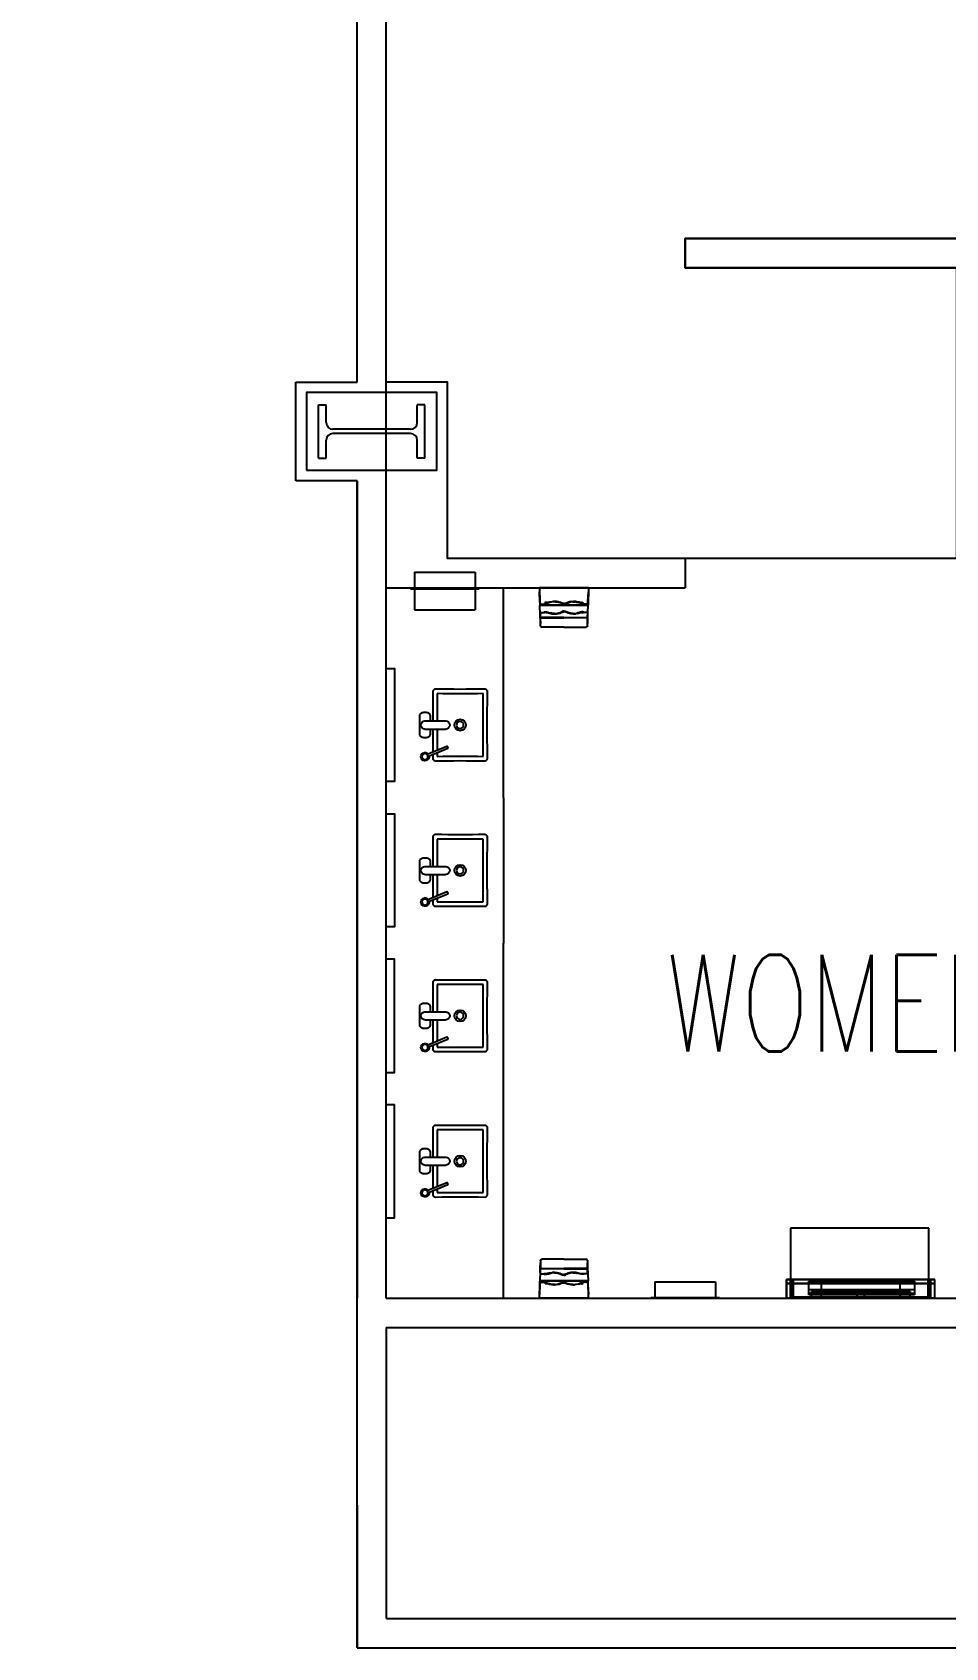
# Model space of a CAD drawing. Extents: x -13345 to 10098, y -1643 to 9113.
# Drawn here: x -9786 to -9559.8, y 3137.7 to 3537.6 of the extents above; entities that cross this region are included whole.
import ezdxf
from ezdxf.enums import TextEntityAlignment as Align

# ---------------------------------------------------------------- set-up
doc = ezdxf.new("R2010")
doc.units = 0
doc.header["$LTSCALE"] = 192
doc.header["$MEASUREMENT"] = 0
doc.layers.get('0').update_dxf_attribs({"linetype": 'CONTINUOUS'})
doc.layers.get('DEFPOINTS').update_dxf_attribs({"linetype": 'CONTINUOUS'})
for name, color, linetype in [('ARCH-FEATURES', 2, 'CONTINUOUS'), ('ARCH-WALLS-EXTERIOR', 5, 'CONTINUOUS'), ('ARCH-WALLS-INTERIOR', 1, 'CONTINUOUS'), ('DIMENSIONS-TENANT', 7, 'CONTINUOUS'), ('STRUCTURAL-COLUMNS', 3, 'CONTINUOUS'), ('TEXT-GENERAL', 2, 'CONTINUOUS'), ('UTILITIES-PLUMB', 2, 'CONTINUOUS')]:
    doc.layers.add(name, color=color, linetype=linetype)
doc.layers.add('COMMON AREA FILL', color=7, linetype='CONTINUOUS', true_color=0xdedede)
doc.styles.add('ATTR', font='romans.shx', dxfattribs={"width": 0.8, "height": 0.10401})
doc.styles.add('SIMPLEX', font='SIMPLEX.shx', dxfattribs={"width": 0.75})
doc.styles.get("Standard").update_dxf_attribs({"font": 'txt.shx', "width": 0.75})
doc.dimstyles.new('LP-SP-MP (without ticks)', dxfattribs={"dimscale": 0, "dimtxt": 36, "dimasz": 12, "dimexe": 8, "dimexo": 8, "dimgap": 8, "dimtad": 1, "dimdec": 0, "dimrnd": 0.0625, "dimzin": 3, "dimdsep": 46, "dimlunit": 4, "dimtxsty": 'Standard', "dimblk1": 'OBLIQUE', "dimblk2": 'OBLIQUE', "dimsah": 1, "dimcen": 0.5, "dimse1": 1, "dimse2": 1, "dimsd1": 1, "dimsd2": 1, "dimclrt": 256, "dimadec": 0, "dimazin": 0, "dimtfac": 6, "dimtdec": 0, "dimtofl": 0, "dimtmove": 0, "dimatfit": 3, "dimldrblk": 'OBLIQUE', "dimfxl": 1, "dimfrac": 2, "dimtolj": 1, "dimtzin": 3, "dimarcsym": 0})

# ---------------------------------------------------------------- blocks, each defined once
blk = doc.blocks.new('*D460')
at = {"layer": 'DEFPOINTS', "color": 0, "transparency": 16777216}
for p in [(-9701.94, 3144.9), (-8981.94, 3144.9), (-8981.94, 3065.17)]:
    blk.add_point(p, dxfattribs=at)
at = {"layer": 'DIMENSIONS-TENANT', "transparency": 16777216, "insert": (-9225.89, 3079.35), "char_height": 36, "attachment_point": 5}
blk.add_mtext('\\A1;60\'-0"', dxfattribs=at)
blk = doc.blocks.new('_OBLIQUE')
at = {"color": 0, "linetype": 'ByBlock'}
blk.add_line((-0.5, -0.5), (0.5, 0.5), dxfattribs=at)
blk = doc.blocks.new('*D463')
at = {"layer": 'DEFPOINTS', "color": 0, "transparency": 16777216}
for p in [(-9701.94, 3144.9), (-9619.84, 3144.9), (-9701.94, 2629.65)]:
    blk.add_point(p, dxfattribs=at)
at = {"layer": 'DIMENSIONS-TENANT', "transparency": 16777216, "insert": (-9645.84, 2887.28), "char_height": 36, "attachment_point": 5, "rotation": 90}
blk.add_mtext('\\A1;42\'-11"', dxfattribs=at)
blk = doc.blocks.new('24x250 W-Shape End Elev')
at = {"linetype": 'Continuous'}
for p, q in [((-6.5925, 13.17), (-6.5925, 11.28)), ((-6.5925, 13.17), (6.5925, 13.17)), ((6.5925, 13.17), (6.5925, 11.28)), ((-6.5925, 11.28), (-2.16625, 11.28)), ((-0.52, -9.63375), (-0.52, 9.63375)), ((0.52, -9.63375), (0.52, 9.63375)), ((2.16625, 11.28), (6.5925, 11.28)), ((-6.5925, -13.17), (-6.5925, -11.28)), ((-6.5925, -11.28), (-2.16625, -11.28)), ((2.16625, -11.28), (6.5925, -11.28)), ((6.5925, -13.17), (6.5925, -11.28)), ((-6.5925, -13.17), (6.5925, -13.17))]:
    blk.add_line(p, q, dxfattribs=at)
for centre, start, end in [((-2.16625, 9.63375), 0, 90), ((2.16625, 9.63375), 90, 180), ((-2.16625, -9.63375), 270, 0), ((2.16625, -9.63375), 180, 270)]:
    blk.add_arc(centre, 1.64625, start, end, dxfattribs=at)
at = {"style": 'ATTR', "width": 0.8, "flags": 9}
blk.add_attdef('ESTCODE', (0, -13.17), '', height=0.0000659, dxfattribs=at)
blk = doc.blocks.new('Dyson Airblade plan')
at = {"layer": 'ARCH-FEATURES'}
for p, q in [((-6.06, 0), (-5.97, -3.67)), ((6.06, 0), (-6.06, 0)), ((6.06, 0), (5.96, -4.27)), ((-5.95, -3.43), (-6.04, -0.97)), ((-5.97, -3.67), (-5.96, -4.27)), ((-5.93, -3.77), (-5.95, -3.43)), ((-5.93, -3.77), (-5.85, -3.91)), ((-5.85, -3.91), (-5.7, -4.01)), ((-4.61, -3.9), (-4.94, -4.02)), ((-4.56, -3.91), (-4.84, -4.04)), ((-4.57, -3.63), (-4.72, -3.72)), ((-4.72, -3.85), (-4.72, -3.72)), ((-4.68, -3.85), (-4.72, -3.85)), ((-4.53, -3.85), (-4.68, -3.85)), ((-4.26, -3.85), (-4.63, -4.06)), ((-4.61, -3.9), (-4.53, -3.85)), ((-4.55, -3.61), (-4.57, -3.63)), ((-4.51, -3.63), (-4.57, -3.63)), ((-4.44, -3.85), (-4.56, -3.91)), ((-4.46, -3.61), (-4.55, -3.61)), ((-4.44, -3.85), (-4.53, -3.85)), ((-4.51, -3.63), (-4.45, -3.63)), ((-4.46, -3.61), (-4.42, -3.61)), ((-4.45, -3.63), (-4.36, -3.63)), ((-4.44, -3.85), (-4.26, -3.85)), ((-4.34, -3.61), (-4.42, -3.61)), ((-4.33, -3.63), (-4.36, -3.63)), ((-4.33, -3.62), (-4.34, -3.61)), ((-4.32, -3.62), (-4.33, -3.62)), ((-4.27, -3.63), (-4.33, -3.63)), ((-4.27, -3.63), (-4.32, -3.62)), ((-4.21, -3.64), (-4.27, -3.63)), ((-4.18, -3.85), (-4.26, -3.85)), ((-4.18, -3.66), (-4.21, -3.64)), ((-4.18, -3.7), (-4.08, -3.65)), ((-4.16, -3.68), (-4.18, -3.66)), ((-4.18, -3.7), (-4.18, -3.66)), ((-3.92, -3.7), (-4.18, -3.82)), ((-4.18, -3.73), (-4.18, -3.7)), ((-4.16, -3.71), (-4.18, -3.73)), ((-4.18, -3.82), (-4.18, -3.73)), ((-4.18, -3.85), (-4.18, -3.82)), ((-3.97, -3.64), (-4.16, -3.71)), ((-4.08, -3.65), (-4.16, -3.68)), ((-3.59, -3.49), (-4.08, -3.65)), ((-3.97, -3.64), (-3.73, -3.56)), ((-3.52, -3.57), (-3.92, -3.7)), ((-3.73, -3.56), (-3.45, -3.49)), ((-3.59, -3.49), (-2.65, -3.35)), ((-3.13, -3.49), (-3.52, -3.57)), ((-3.45, -3.49), (-2.83, -3.4)), ((-2.75, -3.44), (-3.13, -3.49)), ((-2.83, -3.4), (-2.34, -3.37)), ((-2.17, -3.42), (-2.75, -3.44)), ((-2.17, -3.37), (-2.65, -3.35)), ((-1.67, -3.41), (-2.34, -3.37)), ((-2.34, -3.37), (-2.17, -3.37)), ((-1.8, -3.38), (-2.17, -3.37)), ((-2.17, -3.42), (-1.47, -3.51)), ((-1.8, -3.38), (-1.09, -3.52)), ((-1.36, -3.47), (-1.67, -3.41)), ((-0.96, -3.66), (-1.47, -3.51)), ((-1.36, -3.47), (-0.97, -3.59)), ((-0.17, -3.84), (-1.09, -3.52)), ((-0.57, -3.74), (-0.97, -3.59)), ((-0.49, -3.86), (-0.96, -3.66)), ((-0.28, -3.82), (-0.57, -3.74)), ((-0.22, -3.92), (-0.49, -3.86)), ((-0.28, -3.82), (-0.12, -3.84)), ((0, -3.93), (-0.22, -3.92)), ((0, -3.85), (-0.17, -3.84)), ((-0.12, -3.84), (-0.11, -3.84)), ((0, -3.86), (-0.11, -3.84)), ((0, -3.86), (0.11, -3.84)), ((0, -3.85), (0.17, -3.84)), ((0, -3.93), (0.22, -3.92)), ((0.12, -3.84), (0.11, -3.84)), ((0.28, -3.82), (0.12, -3.84)), ((0.17, -3.84), (1.09, -3.52)), ((0.22, -3.92), (0.49, -3.86)), ((0.28, -3.82), (0.57, -3.74)), ((0.49, -3.86), (0.96, -3.66)), ((0.57, -3.74), (0.97, -3.59)), ((0.96, -3.66), (1.47, -3.51)), ((1.36, -3.47), (0.97, -3.59)), ((1.8, -3.38), (1.09, -3.52)), ((1.36, -3.47), (1.67, -3.41)), ((2.17, -3.42), (1.47, -3.51)), ((1.67, -3.41), (2.34, -3.37)), ((1.8, -3.38), (2.17, -3.37)), ((2.17, -3.37), (2.65, -3.35)), ((2.17, -3.42), (2.75, -3.44)), ((2.83, -3.4), (2.34, -3.37)), ((3.59, -3.49), (2.65, -3.35)), ((2.75, -3.44), (3.13, -3.49)), ((3.45, -3.49), (2.83, -3.4)), ((3.13, -3.49), (3.52, -3.57)), ((3.73, -3.56), (3.45, -3.49)), ((3.52, -3.57), (3.92, -3.7)), ((3.59, -3.49), (4.08, -3.65)), ((3.97, -3.64), (3.73, -3.56)), ((3.92, -3.7), (4.18, -3.82)), ((3.97, -3.64), (4.16, -3.71)), ((4.18, -3.7), (4.08, -3.65)), ((4.08, -3.65), (4.16, -3.68)), ((4.16, -3.68), (4.18, -3.66)), ((4.16, -3.71), (4.18, -3.73)), ((4.18, -3.66), (4.21, -3.64)), ((4.18, -3.7), (4.18, -3.66)), ((4.18, -3.73), (4.18, -3.7)), ((4.18, -3.82), (4.18, -3.73)), ((4.18, -3.85), (4.18, -3.82)), ((4.18, -3.85), (4.26, -3.85)), ((4.21, -3.64), (4.27, -3.63)), ((4.26, -3.85), (4.63, -4.06)), ((4.44, -3.85), (4.26, -3.85)), ((4.27, -3.63), (4.32, -3.62)), ((4.27, -3.63), (4.33, -3.63)), ((4.32, -3.62), (4.33, -3.62)), ((4.33, -3.62), (4.34, -3.61)), ((4.33, -3.63), (4.36, -3.63)), ((4.34, -3.61), (4.42, -3.61)), ((4.45, -3.63), (4.36, -3.63)), ((4.46, -3.61), (4.42, -3.61)), ((4.44, -3.85), (4.56, -3.91)), ((4.44, -3.85), (4.53, -3.85)), ((4.51, -3.63), (4.45, -3.63)), ((4.46, -3.61), (4.55, -3.61)), ((4.51, -3.63), (4.57, -3.63)), ((4.61, -3.9), (4.53, -3.85)), ((4.53, -3.85), (4.68, -3.85)), ((4.55, -3.61), (4.57, -3.63)), ((4.56, -3.91), (4.84, -4.04)), ((4.57, -3.63), (4.72, -3.72)), ((4.61, -3.9), (4.94, -4.02)), ((4.68, -3.85), (4.72, -3.85)), ((4.72, -3.85), (4.72, -3.72)), ((5.85, -3.91), (5.7, -4.01)), ((5.93, -3.77), (5.85, -3.91)), ((5.93, -3.77), (5.95, -3.43)), ((5.95, -3.43), (6.04, -0.97)), ((-5.9, -6.56), (-5.97, -4.35)), ((5.98, -4.35), (-5.97, -4.35)), ((5.96, -4.27), (-5.96, -4.27)), ((-5.93, -4.27), (-5.93, -4.35)), ((-5.87, -7.51), (-5.9, -6.56)), ((-5.87, -7.51), (-5.83, -8.81)), ((-5.85, -6.33), (-5.86, -6.56)), ((-5.86, -6.56), (-5.86, -7.8)), ((-5.81, -6.22), (-5.85, -6.33)), ((-5.85, -7.32), (-5.83, -7.33)), ((-5.85, -7.32), (-5.85, -7.4)), ((-5.85, -7.4), (-5.84, -7.4)), ((-5.84, -7.95), (-5.85, -7.4)), ((-5.82, -7.4), (-5.84, -7.4)), ((-5.84, -8.37), (-5.84, -7.95)), ((0, -7.33), (-5.83, -7.33)), ((-5.67, -7.41), (-5.82, -7.4)), ((-5.64, -6.09), (-5.81, -6.22)), ((-5.7, -4.01), (-5, -4.02)), ((-5.67, -7.41), (0, -7.41)), ((-5.64, -6.09), (-5.6, -6.08)), ((-5.6, -6.08), (-4.99, -6.08)), ((-4.99, -4.04), (-5, -4.02)), ((-5, -4.02), (-4.94, -4.02)), ((-4.89, -4.04), (-4.99, -4.04)), ((-4.99, -6.08), (-4.98, -6.05)), ((-4.99, -6.08), (-4.72, -6.08)), ((-4.96, -6.05), (-4.98, -6.05)), ((-4.9, -6.04), (-4.96, -6.05)), ((-4.9, -6.04), (-4.88, -5.98)), ((-4.88, -6.04), (-4.9, -6.04)), ((-4.88, -4.05), (-4.89, -4.04)), ((-4.84, -4.04), (-4.89, -4.04)), ((-4.88, -4.05), (-4.63, -4.06)), ((-4.88, -5.98), (-4.79, -5.94)), ((-4.88, -5.98), (-4.88, -6.04)), ((-4.86, -6.03), (-4.88, -6.04)), ((-4.86, -6.03), (-4.72, -6.03)), ((-4.79, -5.94), (-4.35, -5.96)), ((-4.72, -6.03), (-4.42, -6.05)), ((-4.14, -6.12), (-4.72, -6.08)), ((-4.42, -6.05), (-3.89, -6.14)), ((-4.35, -5.96), (-3.97, -6.03)), ((-3.31, -6.33), (-4.14, -6.12)), ((-3.97, -6.03), (-3.87, -6.05)), ((-3.89, -6.14), (-3.54, -6.24)), ((-3.87, -6.05), (-3.28, -6.21)), ((-3.54, -6.24), (-2.94, -6.38)), ((-3.31, -6.33), (-2.84, -6.4)), ((-3.12, -6.24), (-3.28, -6.21)), ((-2.79, -6.3), (-3.12, -6.24)), ((-2.94, -6.38), (-2.27, -6.41)), ((-2.27, -6.43), (-2.84, -6.4)), ((-2.72, -6.3), (-2.79, -6.3)), ((-2.31, -6.32), (-2.72, -6.3)), ((-2.31, -6.32), (-2, -6.3)), ((-2.27, -6.41), (-1.9, -6.39)), ((-2.27, -6.43), (-2.08, -6.42)), ((-2.08, -6.42), (-2.01, -6.41)), ((-2.01, -6.41), (-1.74, -6.38)), ((-2, -6.3), (-1.6, -6.25)), ((-1.9, -6.39), (-1.45, -6.31)), ((-1.74, -6.38), (-1.38, -6.3)), ((-1.6, -6.25), (-1.27, -6.17)), ((-1.45, -6.31), (-1, -6.19)), ((-1.38, -6.3), (-1.2, -6.26)), ((-1.27, -6.17), (-0.92, -6.06)), ((-1.2, -6.26), (-1.03, -6.22)), ((-1.03, -6.22), (-0.27, -5.92)), ((-0.92, -6.16), (-1, -6.19)), ((-0.92, -6.06), (-0.42, -5.84)), ((-0.92, -6.16), (-0.58, -6.01)), ((-0.58, -6.01), (-0.35, -5.91)), ((-0.42, -5.84), (-0.37, -5.82)), ((-0.21, -5.77), (-0.37, -5.82)), ((-0.35, -5.91), (-0.11, -5.85)), ((-0.27, -5.92), (-0.01, -5.89)), ((-0.06, -5.77), (-0.21, -5.77)), ((-0.11, -5.85), (0, -5.85)), ((0, -5.77), (-0.06, -5.77)), ((-0.01, -5.89), (0, -5.89)), ((0, -5.77), (0.06, -5.77)), ((0.11, -5.85), (0, -5.85)), ((0.01, -5.89), (0, -5.89)), ((0, -7.33), (5.83, -7.33)), ((5.67, -7.41), (0, -7.41)), ((0.27, -5.92), (0.01, -5.89)), ((0.06, -5.77), (0.21, -5.77)), ((0.35, -5.91), (0.11, -5.85)), ((0.21, -5.77), (0.37, -5.82)), ((1.03, -6.22), (0.27, -5.92)), ((0.58, -6.01), (0.35, -5.91)), ((0.42, -5.84), (0.37, -5.82)), ((0.92, -6.06), (0.42, -5.84)), ((0.92, -6.16), (0.58, -6.01)), ((1.27, -6.17), (0.92, -6.06)), ((0.92, -6.16), (1, -6.19)), ((1.45, -6.31), (1, -6.19)), ((1.2, -6.26), (1.03, -6.22)), ((1.38, -6.3), (1.2, -6.26)), ((1.6, -6.25), (1.27, -6.17)), ((1.74, -6.38), (1.38, -6.3)), ((1.9, -6.39), (1.45, -6.31)), ((2, -6.3), (1.6, -6.25)), ((2.01, -6.41), (1.74, -6.38)), ((2.27, -6.41), (1.9, -6.39)), ((2.31, -6.32), (2, -6.3)), ((2.08, -6.42), (2.01, -6.41)), ((2.27, -6.43), (2.08, -6.42)), ((2.94, -6.38), (2.27, -6.41)), ((2.27, -6.43), (2.84, -6.4)), ((2.31, -6.32), (2.72, -6.3)), ((2.72, -6.3), (2.79, -6.3)), ((2.79, -6.3), (3.12, -6.24)), ((3.31, -6.33), (2.84, -6.4)), ((3.54, -6.24), (2.94, -6.38)), ((3.12, -6.24), (3.28, -6.21)), ((3.87, -6.05), (3.28, -6.21)), ((3.31, -6.33), (4.14, -6.12)), ((3.89, -6.14), (3.54, -6.24)), ((3.97, -6.03), (3.87, -6.05)), ((4.42, -6.05), (3.89, -6.14)), ((4.35, -5.96), (3.97, -6.03)), ((4.14, -6.12), (4.72, -6.08)), ((4.79, -5.94), (4.35, -5.96)), ((4.72, -6.03), (4.42, -6.05)), ((4.88, -4.05), (4.63, -4.06)), ((4.86, -6.03), (4.72, -6.03)), ((4.99, -6.08), (4.72, -6.08)), ((4.88, -5.98), (4.79, -5.94)), ((4.84, -4.04), (4.89, -4.04)), ((4.86, -6.03), (4.88, -6.04)), ((4.88, -4.05), (4.89, -4.04)), ((4.9, -6.04), (4.88, -5.98)), ((4.88, -5.98), (4.88, -6.04)), ((4.88, -6.04), (4.9, -6.04)), ((4.89, -4.04), (4.99, -4.04)), ((4.9, -6.04), (4.96, -6.05)), ((5, -4.02), (4.94, -4.02)), ((4.96, -6.05), (4.98, -6.05)), ((4.99, -6.08), (4.98, -6.05)), ((4.99, -4.04), (5, -4.02)), ((5.6, -6.08), (4.99, -6.08)), ((5.7, -4.01), (5, -4.02)), ((5.64, -6.09), (5.6, -6.08)), ((5.64, -6.09), (5.81, -6.22)), ((5.67, -7.41), (5.82, -7.4)), ((5.81, -6.22), (5.85, -6.33)), ((5.82, -7.4), (5.84, -7.4)), ((5.85, -7.32), (5.83, -7.33)), ((5.87, -7.51), (5.83, -8.81)), ((5.85, -7.4), (5.84, -7.4)), ((5.84, -7.95), (5.85, -7.4)), ((5.84, -8.37), (5.84, -7.95)), ((5.85, -6.33), (5.86, -6.56)), ((5.85, -7.32), (5.85, -7.4)), ((5.86, -6.56), (5.86, -7.8)), ((5.87, -7.51), (5.98, -4.35)), ((5.93, -4.27), (5.93, -4.35)), ((-5.83, -9.37), (-5.84, -8.37)), ((-5.83, -9.37), (-5.77, -9.53)), ((-5.77, -9.53), (-5.76, -9.56)), ((-5.76, -9.56), (-5.66, -9.65)), ((-5.66, -9.65), (-5.51, -9.7)), ((-4.7, -9.7), (-5.51, -9.7)), ((0.01, -9.73), (-4.7, -9.7)), ((-0.01, -9.73), (4.7, -9.7)), ((4.7, -9.7), (5.51, -9.7)), ((5.66, -9.65), (5.51, -9.7)), ((5.76, -9.56), (5.66, -9.65)), ((5.77, -9.53), (5.76, -9.56)), ((5.83, -9.37), (5.77, -9.53)), ((5.83, -9.37), (5.84, -8.37))]:
    blk.add_line(p, q, dxfattribs=at)
blk = doc.blocks.new('bobrick b-3961 plan')
for p, q in [((-0.19, -8.5), (-0.19, 8.5)), ((-0.19, 8.5), (0, 8.5)), ((-0.03, -8.5), (-0.03, 8.5)), ((0, -8.5), (0, 8.5)), ((-4.12, -7.5), (-4.12, 7.5)), ((-4.12, 7.5), (-0.19, 7.5)), ((-4.12, -7.5), (-0.19, -7.5)), ((-0.19, -8.5), (0, -8.5))]:
    blk.add_line(p, q)
blk = doc.blocks.new('lav')
blk.add_lwpolyline([(0, -19.69), (2, -19.69), (2, 8.31), (0, 8.31)])
blk = doc.blocks.new('Mercer Sink')
for p, q in [((-1, 15.43), (-1, 10.3)), ((1, 15.43), (1, 10.3))]:
    blk.add_line(p, q)
for points in [[(1, 14.11), (2.14, 14.11, 0.414214), (3.14, 15.11), (3.14, 15.74, 0.414214), (2.14, 16.74), (-2.14, 16.74, 0.414214), (-3.14, 15.74), (-3.14, 15.11, 0.414214), (-2.14, 14.11), (-1, 14.11)], [(7.68, 14.41, 8.126953), (7.22, 14.6)], [(7.79, 14.68), (5.77, 9.79, -0.667955), (5.31, 9.98), (7.33, 14.87)]]:
    blk.add_lwpolyline(points, format="xyb")
blk.add_circle((7.83, 15.43), 0.75)
at = {"linetype": 'Continuous'}
blk.add_circle((0, 6.72), 0.875, dxfattribs=at)
for centre, start, end in [((0, 15.43), 0, 180), ((0, 10.3), 180, 0)]:
    blk.add_arc(centre, 1, start, end)
for centre, radius, start, end in [((-529.01, 6.72), 520.18, 359.3296, 0.6704), ((0, 538.17), 524.73, 269.108, 269.8908), ((-1378.36, 6.72), 1370.61, 359.76206, 0.23793), ((0, 1007.97), 995.59, 269.55303, 269.94239), ((0, 538.17), 524.73, 270.1092, 270.7376), ((0, 1007.97), 995.59, 270.05749, 270.36299), ((0, 1007.97), 995.59, 270.39422, 270.44684), ((0, 538.17), 524.73, 270.7971, 270.892), ((1378.36, 6.72), 1370.61, 179.76208, 180.23795), ((529.01, 6.72), 520.18, 179.3296, 180.6704), ((0, 6.72), 1.41, 90.0313, 269.9687), ((0, 6.72), 1.41, 270.0313, 89.9687), ((0, -523.68), 523.68, 89.1062, 90.8938), ((0, -990.71), 991.76, 89.55131, 90.44857)]:
    blk.add_arc(centre, radius, start, end, dxfattribs=at)
for points, start_tangent, end_tangent in [([(-8.87, 12.8), (-8.86, 12.93), (-8.82, 13.06), (-8.75, 13.19), (-8.66, 13.3), (-8.54, 13.39), (-8.41, 13.46), (-8.29, 13.49), (-8.17, 13.5)], (-0.011744, 0.999931), (0.999878, -0.015608)), ([(8.17, 13.5), (8.29, 13.49), (8.43, 13.45), (8.56, 13.38), (8.67, 13.29), (8.76, 13.17), (8.82, 13.05), (8.86, 12.92), (8.87, 12.8)], (0.999878, 0.015627), (-0.011725, -0.999931)), ([(-8.17, -0.06), (-8.29, -0.05), (-8.43, -0.02), (-8.56, 0.05), (-8.67, 0.14), (-8.76, 0.26), (-8.82, 0.39), (-8.86, 0.51), (-8.87, 0.63)], (-0.999877, -0.015658), (0.011725, 0.999931)), ([(8.87, 0.63), (8.86, 0.51), (8.82, 0.37), (8.75, 0.24), (8.66, 0.13), (8.54, 0.04), (8.41, -0.02), (8.29, -0.06), (8.17, -0.06)], (0.011744, -0.999931), (-0.999878, 0.015639))]:
    blk.add_spline(points, degree=3, dxfattribs=dict(at, start_tangent=start_tangent, end_tangent=end_tangent))
at = {"flags": 8}
for tag, p in [('TRADENAME', (0, 6.71)), ('MODELNUMBER', (0, 6.72)), ('MATERIAL', (0, 6.71)), ('PRODUCTS', (0, 6.71))]:
    blk.add_attdef(tag, p, '', height=0.001, dxfattribs=at)
blk = doc.blocks.new('962_Baby_Changing_Station - 962-11-471603-LEVEL 1 RETAIL')
at = {"layer": 'ARCH-FEATURES'}
for p, q in [((-977.22, -1115.02), (-989.97, -1115.02)), ((-989.97, -1115.02), (-989.97, -1149.27)), ((-977.22, -1150.27), (-977.22, -1113.52)), ((-977.22, -1113.52), (-977.22, -1113.52)), ((-977.22, -1113.52), (-977.22, -1150.27)), ((-976.22, -1113.52), (-977.22, -1113.52)), ((-976.22, -1113.52), (-977.22, -1113.52)), ((-977.22, -1149.27), (-977.22, -1114.52)), ((-977.22, -1114.52), (-977.22, -1114.52)), ((-977.22, -1114.52), (-977.22, -1149.27)), ((-972.59, -1114.52), (-977.22, -1114.52)), ((-972.59, -1114.52), (-977.22, -1114.52)), ((-977.22, -1149.27), (-977.22, -1114.52)), ((-977.22, -1114.52), (-977.22, -1114.52)), ((-977.22, -1114.52), (-977.22, -1149.27)), ((-976.22, -1114.52), (-977.22, -1114.52)), ((-976.22, -1114.52), (-977.22, -1114.52)), ((-977.22, -1115.02), (-977.22, -1148.77)), ((-977.22, -1148.77), (-977.22, -1115.02)), ((-977.22, -1115.02), (-977.22, -1115.02)), ((-977.22, -1115.02), (-972.87, -1115.02)), ((-977.22, -1115.02), (-972.87, -1115.02)), ((-972.87, -1115.15), (-977.22, -1115.15)), ((-977.22, -1115.52), (-977.22, -1115.15)), ((-977.22, -1115.15), (-977.22, -1115.15)), ((-977.22, -1115.15), (-977.22, -1148.65)), ((-972.87, -1115.15), (-977.22, -1115.15)), ((-977.22, -1148.27), (-977.22, -1115.52)), ((-976.22, -1150.27), (-976.22, -1113.52)), ((-976.22, -1113.52), (-976.22, -1113.52)), ((-976.22, -1113.52), (-976.22, -1150.27)), ((-976.22, -1150.27), (-976.22, -1113.52)), ((-976.22, -1113.52), (-976.22, -1113.52)), ((-976.22, -1113.52), (-976.22, -1150.27)), ((-972.59, -1113.52), (-976.22, -1113.52)), ((-972.59, -1113.52), (-976.22, -1113.52)), ((-976.22, -1149.27), (-976.22, -1114.52)), ((-976.22, -1114.52), (-976.22, -1114.52)), ((-976.22, -1114.52), (-976.22, -1149.27)), ((-976.22, -1149.27), (-976.22, -1114.52)), ((-976.22, -1114.52), (-976.22, -1114.52)), ((-976.22, -1114.52), (-976.22, -1149.27)), ((-972.59, -1114.52), (-976.22, -1114.52)), ((-972.59, -1114.52), (-976.22, -1114.52)), ((-972.87, -1148.77), (-972.87, -1115.02)), ((-972.87, -1115.02), (-972.87, -1115.02)), ((-972.87, -1115.02), (-972.87, -1148.77)), ((-972.87, -1148.65), (-972.87, -1115.15)), ((-972.87, -1115.15), (-972.87, -1115.15)), ((-972.87, -1115.15), (-972.87, -1115.52)), ((-972.87, -1115.52), (-972.87, -1148.27)), ((-972.59, -1150.27), (-972.59, -1113.52)), ((-972.59, -1113.52), (-972.59, -1113.52)), ((-972.59, -1113.52), (-972.59, -1150.27)), ((-972.59, -1149.27), (-972.59, -1114.52)), ((-972.59, -1114.52), (-972.59, -1114.52)), ((-972.59, -1114.52), (-972.59, -1149.27)), ((-972.59, -1149.27), (-972.59, -1114.52)), ((-972.59, -1114.52), (-972.59, -1114.52)), ((-972.59, -1114.52), (-972.59, -1149.27)), ((-976.87, -1122.09), (-976.87, -1118.58)), ((-976.87, -1144.78), (-976.87, -1118.58)), ((-976.87, -1118.58), (-973.49, -1118.58)), ((-976.87, -1118.58), (-976.87, -1118.58)), ((-976.87, -1118.58), (-976.25, -1118.58)), ((-976.22, -1118.58), (-976.87, -1118.58)), ((-976.87, -1118.58), (-976.87, -1118.58)), ((-976.87, -1118.58), (-973.75, -1118.58)), ((-976.87, -1118.58), (-976.87, -1144.78)), ((-976.87, -1118.58), (-976.87, -1144.78)), ((-976.43, -1118.58), (-976.43, -1144.78)), ((-976.25, -1118.58), (-976.22, -1118.58)), ((-976.25, -1118.58), (-976.25, -1144.78)), ((-976.22, -1118.58), (-976.22, -1144.78)), ((-974.69, -1118.58), (-974.69, -1144.78)), ((-974.69, -1119.67), (-974.69, -1122.09)), ((-974.27, -1119.67), (-973.56, -1119.67)), ((-974.27, -1131.9), (-974.27, -1119.67)), ((-972.87, -1119.67), (-974.27, -1119.67)), ((-973.49, -1118.58), (-973.75, -1118.58)), ((-973.75, -1118.58), (-973.75, -1144.78)), ((-972.87, -1119.67), (-973.56, -1119.67)), ((-973.49, -1118.58), (-973.49, -1144.78)), ((-972.87, -1131.9), (-972.87, -1119.67)), ((-972.87, -1119.67), (-972.87, -1119.67)), ((-972.87, -1119.67), (-972.87, -1122.09)), ((-972.87, -1122.09), (-976.87, -1122.09)), ((-976.87, -1122.09), (-976.87, -1122.09)), ((-974.35, -1122.09), (-976.87, -1122.09)), ((-976.87, -1122.09), (-976.87, -1141.71)), ((-974.65, -1122.09), (-974.65, -1130.98)), ((-973.88, -1122.09), (-974.65, -1122.09)), ((-972.87, -1122.09), (-974.65, -1122.09)), ((-974.59, -1122.09), (-974.59, -1130.26)), ((-974.59, -1122.09), (-974.59, -1141.71)), ((-973.49, -1122.09), (-974.35, -1122.09)), ((-974.35, -1122.09), (-972.87, -1122.09)), ((-974.35, -1122.09), (-974.35, -1129.92)), ((-974.35, -1122.09), (-974.35, -1141.71)), ((-972.87, -1122.09), (-974.35, -1122.09)), ((-972.87, -1122.09), (-973.88, -1122.09)), ((-973.66, -1122.09), (-973.49, -1122.09)), ((-973.66, -1130.98), (-973.66, -1122.09)), ((-972.87, -1122.09), (-973.66, -1122.09)), ((-973.49, -1122.09), (-973.49, -1141.71)), ((-972.87, -1122.09), (-972.87, -1122.09)), ((-972.87, -1122.09), (-972.87, -1130.98)), ((-972.87, -1130.98), (-972.87, -1122.09)), ((-972.87, -1122.09), (-972.87, -1122.09)), ((-972.87, -1122.09), (-972.87, -1131.9)), ((-972.87, -1122.09), (-972.87, -1122.09)), ((-972.87, -1141.71), (-972.87, -1122.09)), ((-972.87, -1141.71), (-972.87, -1122.09)), ((-972.82, -1122.09), (-972.87, -1122.09)), ((-972.82, -1122.09), (-972.87, -1122.09)), ((-972.87, -1122.09), (-972.87, -1122.09)), ((-972.87, -1141.71), (-972.87, -1122.09)), ((-972.87, -1122.09), (-972.87, -1141.71)), ((-972.82, -1141.71), (-972.82, -1122.09)), ((-977.22, -1128.93), (-977.22, -1134.86)), ((-977.22, -1134.86), (-977.22, -1128.93)), ((-977.22, -1128.93), (-977.22, -1128.93)), ((-977.22, -1128.93), (-976.91, -1128.93)), ((-977.22, -1128.93), (-976.91, -1128.93)), ((-976.91, -1134.86), (-976.91, -1128.93)), ((-976.91, -1128.93), (-976.91, -1128.93)), ((-976.91, -1128.93), (-976.91, -1134.86)), ((-974.69, -1130.98), (-974.69, -1132.81)), ((-974.65, -1130.98), (-974.69, -1130.98)), ((-974.69, -1130.98), (-974.22, -1130.98)), ((-974.69, -1132.81), (-974.69, -1130.98)), ((-972.87, -1130.98), (-974.65, -1130.98)), ((-974.35, -1129.92), (-974.58, -1129.92)), ((-974.58, -1129.92), (-974.22, -1129.92)), ((-974.22, -1129.92), (-974.35, -1129.92)), ((-974.22, -1133.92), (-974.22, -1129.92)), ((-974.22, -1133.92), (-974.22, -1129.92)), ((-974.22, -1129.92), (-974.22, -1129.92)), ((-974.22, -1130.98), (-974.22, -1130.98)), ((-974.22, -1130.98), (-973.66, -1130.98)), ((-974.22, -1130.98), (-974.22, -1132.81)), ((-974.22, -1130.98), (-974.22, -1132.81)), ((-972.87, -1130.98), (-973.66, -1130.98)), ((-972.87, -1130.98), (-972.87, -1130.98)), ((-977.22, -1134.86), (-977.22, -1134.86)), ((-976.91, -1134.86), (-977.22, -1134.86)), ((-977.22, -1134.86), (-976.91, -1134.86)), ((-976.91, -1134.86), (-976.91, -1134.86)), ((-974.22, -1132.81), (-974.69, -1132.81)), ((-974.69, -1132.81), (-974.65, -1132.81)), ((-974.65, -1132.81), (-974.65, -1141.71)), ((-972.87, -1132.81), (-974.65, -1132.81)), ((-974.59, -1133.62), (-974.59, -1141.71)), ((-974.58, -1133.92), (-974.35, -1133.92)), ((-974.22, -1133.92), (-974.58, -1133.92)), ((-974.35, -1133.92), (-974.35, -1141.71)), ((-974.35, -1133.92), (-974.22, -1133.92)), ((-974.27, -1144.12), (-974.27, -1131.9)), ((-973.66, -1132.81), (-974.22, -1132.81)), ((-974.22, -1132.81), (-974.22, -1132.81)), ((-974.22, -1133.92), (-974.22, -1133.92)), ((-973.66, -1141.71), (-973.66, -1132.81)), ((-972.87, -1132.81), (-973.66, -1132.81)), ((-972.87, -1144.12), (-972.87, -1131.9)), ((-972.87, -1131.9), (-972.87, -1141.71)), ((-972.87, -1141.71), (-972.87, -1132.81)), ((-972.87, -1132.81), (-972.87, -1132.81)), ((-972.87, -1132.81), (-972.87, -1141.71)), ((-976.87, -1144.78), (-976.87, -1141.71)), ((-976.87, -1141.71), (-972.87, -1141.71)), ((-976.87, -1141.71), (-974.35, -1141.71)), ((-976.87, -1141.71), (-976.87, -1141.71)), ((-974.69, -1141.71), (-974.69, -1144.12)), ((-974.65, -1141.71), (-973.88, -1141.71)), ((-972.87, -1141.71), (-974.65, -1141.71)), ((-972.87, -1141.71), (-974.35, -1141.71)), ((-974.35, -1141.71), (-973.49, -1141.71)), ((-974.35, -1141.71), (-972.87, -1141.71)), ((-972.87, -1141.71), (-973.88, -1141.71)), ((-973.49, -1141.71), (-973.66, -1141.71)), ((-972.87, -1141.71), (-973.66, -1141.71)), ((-972.87, -1141.71), (-972.87, -1141.71)), ((-972.87, -1141.71), (-972.87, -1141.71)), ((-972.87, -1141.71), (-972.87, -1144.12)), ((-972.87, -1141.71), (-972.87, -1141.71)), ((-972.87, -1141.71), (-972.82, -1141.71)), ((-972.87, -1141.71), (-972.82, -1141.71)), ((-972.87, -1141.71), (-972.87, -1141.71)), ((-973.75, -1144.78), (-976.87, -1144.78)), ((-976.87, -1144.78), (-976.87, -1144.78)), ((-976.87, -1144.78), (-976.22, -1144.78)), ((-976.25, -1144.78), (-976.87, -1144.78)), ((-976.87, -1144.78), (-976.87, -1144.78)), ((-973.49, -1144.78), (-976.87, -1144.78)), ((-976.22, -1144.78), (-976.25, -1144.78)), ((-973.56, -1144.12), (-974.27, -1144.12)), ((-972.87, -1144.12), (-974.27, -1144.12)), ((-973.75, -1144.78), (-973.49, -1144.78)), ((-972.87, -1144.12), (-973.56, -1144.12)), ((-972.87, -1144.12), (-972.87, -1144.12)), ((-989.97, -1149.27), (-977.22, -1149.27)), ((-977.22, -1148.65), (-977.22, -1148.27)), ((-977.22, -1148.65), (-972.87, -1148.65)), ((-977.22, -1148.65), (-977.22, -1148.65)), ((-972.87, -1148.65), (-977.22, -1148.65)), ((-977.22, -1148.77), (-977.22, -1148.77)), ((-972.87, -1148.77), (-977.22, -1148.77)), ((-977.22, -1148.77), (-972.87, -1148.77)), ((-977.22, -1149.27), (-977.22, -1149.27)), ((-977.22, -1149.27), (-972.59, -1149.27)), ((-972.59, -1149.27), (-977.22, -1149.27)), ((-977.22, -1149.27), (-977.22, -1149.27)), ((-977.22, -1149.27), (-976.22, -1149.27)), ((-976.22, -1149.27), (-977.22, -1149.27)), ((-977.22, -1150.27), (-977.22, -1150.27)), ((-977.22, -1150.27), (-976.22, -1150.27)), ((-976.22, -1150.27), (-977.22, -1150.27)), ((-976.22, -1149.27), (-976.22, -1149.27)), ((-976.22, -1149.27), (-976.22, -1149.27)), ((-976.22, -1149.27), (-972.59, -1149.27)), ((-972.59, -1149.27), (-976.22, -1149.27)), ((-976.22, -1150.27), (-976.22, -1150.27)), ((-976.22, -1150.27), (-976.22, -1150.27)), ((-976.22, -1150.27), (-972.59, -1150.27)), ((-972.59, -1150.27), (-976.22, -1150.27)), ((-972.87, -1148.27), (-972.87, -1148.65)), ((-972.87, -1148.65), (-972.87, -1148.65)), ((-972.87, -1148.77), (-972.87, -1148.77)), ((-972.59, -1149.27), (-972.59, -1149.27)), ((-972.59, -1149.27), (-972.59, -1149.27)), ((-972.59, -1150.27), (-972.59, -1150.27))]:
    blk.add_line(p, q, dxfattribs=at)
for points in [[(-973.56, -1119.67), (-973.67, -1119.86), (-973.84, -1120.33), (-973.95, -1121.2), (-973.92, -1121.8), (-973.88, -1122.09)], [(-974.58, -1129.92), (-974.59, -1130.04), (-974.59, -1130.31), (-974.58, -1130.8), (-974.57, -1131.34), (-974.56, -1131.91), (-974.57, -1132.48), (-974.58, -1133.02), (-974.59, -1133.52), (-974.59, -1133.79), (-974.58, -1133.92)]]:
    blk.add_open_spline(points, degree=3, dxfattribs=at)
blk.add_open_spline([(-973.88, -1141.71), (-973.9, -1141.88), (-973.93, -1142.23), (-973.92, -1142.86), (-973.82, -1143.54), (-973.66, -1143.95), (-973.56, -1144.12)], degree=3, knots=[0, 0, 0, 0, 0.2, 0.4, 0.7, 1, 1, 1, 1], dxfattribs=at)
blk = doc.blocks.new('*D368')
at = {"layer": 'DEFPOINTS', "color": 0, "transparency": 16777216}
for p in [(-9727.94, 3837.03), (-9701.94, 3837.03), (-9701.94, 1902.53)]:
    blk.add_point(p, dxfattribs=at)
at = {"layer": 'DIMENSIONS-TENANT', "transparency": 16777216, "insert": (-9753.94, 2869.78), "char_height": 36, "attachment_point": 5, "rotation": 90}
blk.add_mtext('\\A1;161\'-3"', dxfattribs=at)

msp = doc.modelspace()

# ---------------------------------------------------------------- linework, layer by layer
at = {"layer": 'ARCH-FEATURES'}
for p, q in [((-9691.32, 3403.96), (-9676.32, 3403.96)), ((-9691.32, 3403.96), (-9691.32, 3400.03)), ((-9676.32, 3403.96), (-9676.32, 3400.03)), ((-9692.32, 3400.03), (-9675.32, 3400.03)), ((-9692.32, 3400.03), (-9692.32, 3399.84)), ((-9692.32, 3399.84), (-9675.32, 3399.84)), ((-9691.32, 3399.84), (-9691.32, 3394.59)), ((-9676.32, 3399.84), (-9676.32, 3394.59)), ((-9675.32, 3400.03), (-9675.32, 3399.84)), ((-9669.32, 3348.09), (-9669.32, 3400.03)), ((-9691.32, 3394.59), (-9676.32, 3394.59)), ((-9669.32, 3276.09), (-9669.32, 3312.09)), ((-9669.32, 3224.15), (-9669.32, 3278.15))]:
    msp.add_line(p, q, dxfattribs=at)
msp.add_lwpolyline([(-9669.32, 3348.09), (-9669.32, 3312.09)], dxfattribs=at)
at = {"layer": 'ARCH-WALLS-EXTERIOR'}
for p, q in [((-9705.57, 3451.87), (-9705.57, 3530.41)), ((-9698.32, 3451.87), (-9698.32, 3530.41)), ((-9624.32, 3486.53), (-9393.23, 3486.53)), ((-9624.32, 3479.28), (-9624.32, 3486.53)), ((-9705.57, 3426.56), (-9705.57, 3224.15))]:
    msp.add_line(p, q, dxfattribs=at)
for points in [[(-9624.32, 3479.28), (-9624.32, 3486.53)], [(-9557.07, 3479.28), (-9624.32, 3479.28), (-9624.32, 3486.53)]]:
    msp.add_lwpolyline(points, dxfattribs=at)
at = {"layer": 'ARCH-WALLS-INTERIOR'}
for p, q in [((-9705.57, 3450.99), (-9705.57, 3827.28)), ((-9698.32, 3450.99), (-9698.32, 3649.78)), ((-9720.74, 3426.56), (-9720.74, 3450.99)), ((-9720.74, 3450.99), (-9705.57, 3450.99)), ((-9705.57, 3426.56), (-9720.74, 3426.56)), ((-9705.57, 3137.65), (-9705.57, 3426.56)), ((-9698.32, 3224.15), (-9698.32, 3400.03)), ((-9698.32, 3400.03), (-9624.32, 3400.03)), ((-9698.32, 3224.15), (-9605.07, 3224.15)), ((-9698.32, 3224.15), (-9667.32, 3224.15)), ((-9605.07, 3224.15), (-9557.07, 3224.15)), ((-9698.32, 3216.9), (-9557.07, 3216.9)), ((-9698.32, 3216.9), (-9698.32, 3144.9)), ((-9705.57, 3172.9), (-9705.57, 3137.65)), ((-9705.57, 3137.65), (-8866.55, 3137.65))]:
    msp.add_line(p, q, dxfattribs=at)
msp.add_lwpolyline([(-9718.11, 3429.18), (-9685.77, 3429.18), (-9685.77, 3448.37), (-9718.11, 3448.37)], close=True, dxfattribs=at)
for points in [[(-9624.32, 3407.28), (-9683.15, 3407.28), (-9683.15, 3450.99), (-9698.32, 3450.99)], [(-9698.32, 3400.03), (-9698.32, 3450.99)], [(-9624.32, 3407.28), (-9624.32, 3400.03)], [(-9698.31, 3144.9), (-8866.55, 3144.9)]]:
    msp.add_lwpolyline(points, dxfattribs=at)
at = {"layer": 'COMMON AREA FILL'}
msp.add_lwpolyline([(-9240.33, 3988.53), (-9240.33, 3261.28), (-9324.33, 3261.28), (-9324.33, 3321.28), (-9312.33, 3321.28), (-9312.33, 3486.53), (-9624.32, 3486.53), (-9624.32, 3479.28), (-9557.07, 3479.28), (-9557.07, 3407.28), (-9683.15, 3407.28), (-9683.15, 3450.99), (-9698.32, 3450.99), (-9698.32, 3649.78), (-9544.32, 3649.78), (-9544.32, 3577.78), (-9624.32, 3577.78), (-9624.32, 3570.53), (-9346.07, 3570.53), (-9346.07, 3835.78), (-9698.32, 3835.78), (-9698.32, 3837.03), (-10195.12, 3837.03)], dxfattribs=at)

# ---------------------------------------------------------------- block references
at = {"layer": 'ARCH-FEATURES'}
msp.add_blockref('Dyson Airblade plan', (-9654.32, 3400.03), dxfattribs=at)
at = {"layer": 'ARCH-FEATURES', "rotation": 270}
for name, p in [('962_Baby_Changing_Station - 962-11-471603-LEVEL 1 RETAIL', (-8448.92, 2251.56)), ('bobrick b-3961 plan', (-9624.32, 3224.15))]:
    msp.add_blockref(name, p, dxfattribs=at)
at = {"layer": 'ARCH-FEATURES', "xscale": -1, "rotation": 180}
msp.add_blockref('Dyson Airblade plan', (-9654.32, 3224.15), dxfattribs=at)
at = {"layer": 'STRUCTURAL-COLUMNS', "rotation": 90}
msp.add_blockref('24x250 W-Shape End Elev', (-9701.94, 3438.78), dxfattribs=at)
at = {"layer": 'UTILITIES-PLUMB', "xscale": -1}
for name, p, rotation in [('lav', (-9698.32, 3360.4), 180), ('Mercer Sink', (-9673.32, 3366.09), 90), ('lav', (-9698.32, 3324.4), 180), ('Mercer Sink', (-9673.32, 3330.09), 90), ('Mercer Sink', (-9673.32, 3294.09), 90), ('Mercer Sink', (-9673.32, 3258.09), 90)]:
    msp.add_blockref(name, p, dxfattribs=dict(at, rotation=rotation))
at = {"layer": 'UTILITIES-PLUMB'}
for p in [(-9698.32, 3299.77), (-9698.32, 3263.77)]:
    msp.add_blockref('lav', p, dxfattribs=at)

# ---------------------------------------------------------------- texts
at = {"layer": 'TEXT-GENERAL', "style": 'SIMPLEX', "width": 0.75}
msp.add_text('WOMEN', height=24, dxfattribs=at).set_placement((-9586.24, 3297.22), align=Align.MIDDLE_CENTER)

# ---------------------------------------------------------------- dimensions: what is measured, and where the dimension line sits
at = {"layer": 'DIMENSIONS-TENANT'}
dim = msp.add_linear_dim(base=(-9727.9446, 3837.0262), p1=(-9701.9446, 1902.5259), p2=(-9701.9446, 3837.0262), angle=90, dimstyle='LP-SP-MP (without ticks)', override={"dimscale": 1}, dxfattribs=at)
dim.commit()
dim.dimension.update_dxf_attribs({"geometry": '*D368', "text_midpoint": (-9727.9446, 2869.776), "dimtype": 160})
dim = msp.add_linear_dim(base=(-8981.94, 3065.17), p1=(-9701.94, 3144.9), p2=(-8981.94, 3144.9), dimstyle='LP-SP-MP (without ticks)', override={"dimscale": 1, "dimtmove": 1}, dxfattribs=at)
dim.commit()
dim.dimension.update_dxf_attribs({"geometry": '*D460', "text_midpoint": (-9225.89, 3053.35), "dimtype": 160})
dim = msp.add_linear_dim(base=(-9619.84, 3144.9), p1=(-9701.94, 2629.65), p2=(-9701.94, 3144.9), angle=90, dimstyle='LP-SP-MP (without ticks)', override={"dimscale": 1}, dxfattribs=at)
dim.commit()
dim.dimension.update_dxf_attribs({"geometry": '*D463', "text_midpoint": (-9645.84, 2887.28)})

doc.saveas('drawing.dxf')
